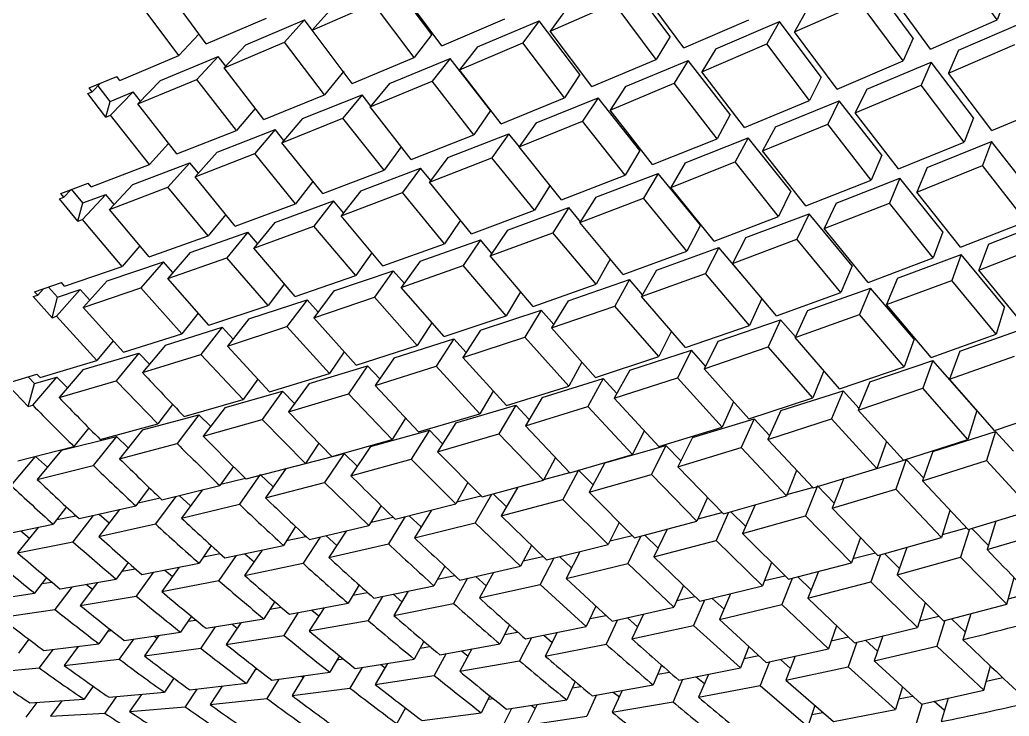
# Model space of a CAD drawing. Extents: x 0 to 420, y 0 to 297.
# Drawn here: x 132.7566 to 133.1686, y 256.1616 to 256.4516 of the extents above; entities that cross this region are included whole.
import ezdxf

# ---------------------------------------------------------------- set-up
doc = ezdxf.new("R2010")
doc.units = 0
doc.layers.get('0').update_dxf_attribs({"linetype": 'CONTINUOUS'})

msp = doc.modelspace()

# ---------------------------------------------------------------- linework, layer by layer
at = {"color": 7}
for p, q in [((133.163574, 256.451508), (133.145782, 256.476135)), ((132.928223, 256.445374), (132.911728, 256.467407)), ((133.027466, 256.44455), (133.010376, 256.467468)), ((133.128616, 256.443939), (133.111206, 256.46756)), ((132.834229, 256.441528), (132.818237, 256.463318)), ((132.932281, 256.440704), (132.915436, 256.463501)), ((133.033142, 256.439911), (133.015686, 256.463531)), ((133.135925, 256.439392), (133.118134, 256.463684)), ((132.822754, 256.436646), (132.806717, 256.458191)), ((132.878296, 256.447235), (132.903931, 256.458405)), ((132.920807, 256.435852), (132.903931, 256.458405)), ((132.977524, 256.446838), (133.004181, 256.458466)), ((133.021667, 256.435028), (133.004181, 256.458466)), ((133.079224, 256.446503), (133.106598, 256.458557)), ((133.12442, 256.434418), (133.106598, 256.458557)), ((133.167145, 256.460785), (133.163574, 256.451508)), ((132.886703, 256.456482), (132.878296, 256.447235)), ((132.984329, 256.456116), (132.977524, 256.446838)), ((133.084427, 256.45578), (133.079224, 256.446503)), ((132.834229, 256.441528), (132.859344, 256.452301)), ((132.850677, 256.441071), (132.875214, 256.451538)), ((132.875214, 256.451538), (132.866821, 256.442261)), ((132.878403, 256.447296), (132.875214, 256.451538)), ((132.932281, 256.440704), (132.958557, 256.451935)), ((132.947205, 256.440277), (132.972855, 256.451172)), ((132.972855, 256.451172), (132.966034, 256.441925)), ((132.989853, 256.428833), (132.972855, 256.451172)), ((133.033142, 256.439911), (133.060242, 256.451599)), ((133.046448, 256.439484), (133.072937, 256.450806)), ((133.072937, 256.450806), (133.067719, 256.441528)), ((133.090363, 256.427704), (133.072937, 256.450806)), ((133.135925, 256.439392), (133.163574, 256.451508)), ((133.147583, 256.438873), (133.174591, 256.450623)), ((132.831207, 256.445618), (132.822754, 256.436646)), ((132.894989, 256.425079), (132.878296, 256.447235)), ((132.928223, 256.445374), (132.920807, 256.435852)), ((132.994873, 256.423798), (132.977524, 256.446838)), ((133.027466, 256.44455), (133.021667, 256.435028)), ((133.097, 256.422729), (133.079224, 256.446503)), ((132.841736, 256.431549), (132.866821, 256.442261)), ((132.850677, 256.441071), (132.841736, 256.431549)), ((132.883545, 256.420349), (132.866821, 256.442261)), ((132.939774, 256.430756), (132.966034, 256.441925)), ((132.947205, 256.440277), (132.939774, 256.430756)), ((132.983429, 256.419067), (132.966034, 256.441925)), ((133.040634, 256.429932), (133.067719, 256.441528)), ((133.085541, 256.417908), (133.067719, 256.441528)), ((133.128616, 256.443939), (133.12442, 256.434418)), ((133.143387, 256.429321), (133.171021, 256.441345)), ((132.798187, 256.426331), (132.822754, 256.436646)), ((132.815247, 256.426239), (132.839233, 256.436249)), ((132.839233, 256.436249), (132.830276, 256.426727)), ((132.842346, 256.43219), (132.839233, 256.436249)), ((133.046448, 256.439484), (133.040634, 256.429932)), ((133.147583, 256.438873), (133.143387, 256.429321)), ((132.894989, 256.425079), (132.920807, 256.435852)), ((132.910522, 256.425018), (132.93576, 256.435486)), ((132.93576, 256.435486), (132.928345, 256.425964)), ((132.952637, 256.413757), (132.93576, 256.435486)), ((132.994873, 256.423798), (133.021667, 256.435028)), ((133.00882, 256.423767), (133.034988, 256.434631)), ((133.034988, 256.434631), (133.029175, 256.42511)), ((133.052368, 256.412079), (133.034988, 256.434631)), ((133.097, 256.422729), (133.12442, 256.434418)), ((133.109314, 256.422638), (133.136108, 256.433929)), ((133.136108, 256.433929), (133.131912, 256.424408)), ((133.153748, 256.410736), (133.136108, 256.433929)), ((132.785507, 256.423187), (132.796951, 256.427979)), ((132.798187, 256.426331), (132.796951, 256.427979)), ((132.858215, 256.410065), (132.841736, 256.431549)), ((132.891541, 256.430115), (132.883545, 256.420349)), ((132.957031, 256.408295), (132.939774, 256.430756)), ((132.989853, 256.428833), (132.983429, 256.419067)), ((133.05838, 256.406677), (133.040634, 256.429932)), ((133.161377, 256.405426), (133.143387, 256.429321)), ((132.786728, 256.42157), (132.790192, 256.42514)), ((132.794174, 256.417603), (132.789169, 256.424072)), ((132.805695, 256.416504), (132.830276, 256.426727)), ((132.815247, 256.426239), (132.805695, 256.416504)), ((132.846802, 256.405487), (132.830276, 256.426727)), ((132.902527, 256.415283), (132.928345, 256.425964)), ((132.910522, 256.425018), (132.902527, 256.415283)), ((132.945618, 256.403717), (132.928345, 256.425964)), ((133.002411, 256.413971), (133.029175, 256.42511)), ((133.046967, 256.402039), (133.029175, 256.42511)), ((133.090363, 256.427704), (133.085541, 256.417908)), ((133.104523, 256.412811), (133.131912, 256.424408)), ((133.149933, 256.400665), (133.131912, 256.424408)), ((132.784866, 256.420807), (132.786728, 256.42157)), ((132.792419, 256.411041), (132.784866, 256.420807)), ((132.786728, 256.42157), (132.785507, 256.423187)), ((132.794174, 256.417603), (132.803833, 256.421539)), ((132.794296, 256.411804), (132.803833, 256.421539)), ((132.80687, 256.417664), (132.803833, 256.421539)), ((132.858215, 256.410065), (132.883545, 256.420349)), ((132.874344, 256.4104), (132.899124, 256.42038)), ((132.899124, 256.42038), (132.891113, 256.410614)), ((132.902832, 256.415649), (132.899124, 256.42038)), ((133.00882, 256.423767), (133.002411, 256.413971)), ((133.109314, 256.422638), (133.104523, 256.412811)), ((132.792419, 256.411041), (132.794174, 256.417603)), ((132.82196, 256.395691), (132.805695, 256.416504)), ((132.957031, 256.408295), (132.983429, 256.419067)), ((132.971619, 256.408661), (132.997421, 256.419098)), ((132.997421, 256.419098), (132.990997, 256.409302)), ((133.014755, 256.397095), (132.997421, 256.419098)), ((133.05838, 256.406677), (133.085541, 256.417908)), ((133.07135, 256.407013), (133.097885, 256.417877)), ((133.097885, 256.417877), (133.093079, 256.408081)), ((133.11554, 256.395172), (133.097885, 256.417877)), ((133.161377, 256.405426), (133.188995, 256.417114)), ((132.792419, 256.411041), (132.794296, 256.411804)), ((132.810577, 256.391266), (132.794296, 256.411804)), ((132.854645, 256.414642), (132.846802, 256.405487)), ((132.919632, 256.393433), (132.902527, 256.415283)), ((132.952637, 256.413757), (132.945618, 256.403717)), ((133.020111, 256.391296), (133.002411, 256.413971)), ((133.052368, 256.412079), (133.046967, 256.402039)), ((133.122543, 256.389435), (133.104523, 256.412811)), ((132.865753, 256.400391), (132.891113, 256.410614)), ((132.874344, 256.4104), (132.865753, 256.400391)), ((132.908264, 256.389008), (132.891113, 256.410614)), ((132.9646, 256.398621), (132.990997, 256.409302)), ((132.971619, 256.408661), (132.9646, 256.398621)), ((133.008728, 256.38681), (132.990997, 256.409302)), ((133.065948, 256.396942), (133.093079, 256.408081)), ((133.111145, 256.384827), (133.093079, 256.408081)), ((133.153748, 256.410736), (133.149933, 256.400665)), ((132.82196, 256.395691), (132.846802, 256.405487)), ((132.838715, 256.396393), (132.862991, 256.405884)), ((132.862991, 256.405884), (132.854401, 256.395905)), ((132.866608, 256.401367), (132.862991, 256.405884)), ((132.919632, 256.393433), (132.945618, 256.403717)), ((132.934845, 256.394196), (132.960266, 256.404144)), ((132.960266, 256.404144), (132.953232, 256.394104)), ((132.96463, 256.398651), (132.960266, 256.404144)), ((133.07135, 256.407013), (133.065948, 256.396942)), ((132.818481, 256.400085), (132.810577, 256.391266)), ((132.882721, 256.379242), (132.865753, 256.400391)), ((133.020111, 256.391296), (133.046967, 256.402039)), ((133.033722, 256.392029), (133.059967, 256.402405)), ((133.059967, 256.402405), (133.05455, 256.392365)), ((133.077637, 256.380249), (133.059967, 256.402405)), ((133.122543, 256.389435), (133.149933, 256.400665)), ((133.134521, 256.390076), (133.161285, 256.40094)), ((133.161285, 256.40094), (133.157501, 256.390869)), ((133.179108, 256.378143), (133.161285, 256.40094)), ((132.838715, 256.396393), (132.829559, 256.386169)), ((132.829559, 256.386169), (132.854401, 256.395905)), ((132.871399, 256.374969), (132.854401, 256.395905)), ((132.915466, 256.398712), (132.908264, 256.389008)), ((132.982208, 256.376556), (132.9646, 256.398621)), ((133.014755, 256.397095), (133.008728, 256.38681)), ((133.083984, 256.374084), (133.065948, 256.396942)), ((133.11554, 256.395172), (133.111145, 256.384827)), ((132.786316, 256.381958), (132.810577, 256.391266)), ((132.80365, 256.383026), (132.827393, 256.392029)), ((132.827393, 256.392029), (132.818237, 256.381805)), ((132.830963, 256.387695), (132.827393, 256.392029)), ((132.934845, 256.394196), (132.927231, 256.383942)), ((132.927231, 256.383942), (132.953232, 256.394104)), ((132.970886, 256.372223), (132.953232, 256.394104)), ((133.02771, 256.381714), (133.05455, 256.392365)), ((133.033722, 256.392029), (133.02771, 256.381714)), ((133.072617, 256.36969), (133.05455, 256.392365)), ((133.130112, 256.379761), (133.157501, 256.390869)), ((133.17572, 256.367554), (133.157501, 256.390869)), ((132.882721, 256.379242), (132.908264, 256.389008)), ((132.89856, 256.380371), (132.923523, 256.389832)), ((132.923523, 256.389832), (132.915924, 256.379578)), ((132.927765, 256.384644), (132.923523, 256.389832)), ((132.982208, 256.376556), (133.008728, 256.38681)), ((132.99649, 256.377686), (133.0224, 256.387604)), ((133.0224, 256.387604), (133.016357, 256.377319)), ((133.040039, 256.365997), (133.0224, 256.387604)), ((133.134521, 256.390076), (133.130112, 256.379761)), ((132.773712, 256.379211), (132.785034, 256.383514)), ((132.786316, 256.381958), (132.785034, 256.383514)), ((132.80365, 256.383026), (132.793945, 256.372589)), ((132.846313, 256.365692), (132.829559, 256.386169)), ((132.878647, 256.384247), (132.871399, 256.374969)), ((132.944763, 256.362488), (132.927231, 256.383942)), ((132.977509, 256.382751), (132.970886, 256.372223)), ((133.083984, 256.374084), (133.111145, 256.384827)), ((133.096619, 256.375183), (133.123138, 256.385559)), ((133.123138, 256.385559), (133.118744, 256.375214)), ((133.141022, 256.363281), (133.123138, 256.385559)), ((132.774963, 256.377686), (132.773712, 256.379211)), ((132.774963, 256.377686), (132.777832, 256.380768)), ((132.782837, 256.375305), (132.778076, 256.381012)), ((132.782669, 256.368408), (132.792389, 256.378845)), ((132.782837, 256.375305), (132.792389, 256.378845)), ((132.795883, 256.374664), (132.792389, 256.378845)), ((132.793945, 256.372589), (132.818237, 256.381805)), ((132.835022, 256.361603), (132.818237, 256.381805)), ((132.89856, 256.380371), (132.890366, 256.369873)), ((132.890366, 256.369873), (132.915924, 256.379578)), ((132.933472, 256.358337), (132.915924, 256.379578)), ((133.045715, 256.359436), (133.02771, 256.381714)), ((133.077637, 256.380249), (133.072617, 256.36969)), ((133.148376, 256.356812), (133.130112, 256.379761)), ((132.773132, 256.376984), (132.774963, 256.377686)), ((132.780792, 256.367706), (132.773132, 256.376984)), ((132.780792, 256.367706), (132.782837, 256.375305)), ((132.846313, 256.365692), (132.871399, 256.374969)), ((132.862778, 256.367188), (132.887268, 256.37616)), ((132.887268, 256.37616), (132.879089, 256.365692)), ((132.891418, 256.371216), (132.887268, 256.37616)), ((132.99649, 256.377686), (132.989868, 256.367157)), ((132.989868, 256.367157), (133.016357, 256.377319)), ((133.034424, 256.355225), (133.016357, 256.377319)), ((133.091583, 256.364594), (133.118744, 256.375214)), ((133.096619, 256.375183), (133.091583, 256.364594)), ((133.137024, 256.352448), (133.118744, 256.375214)), ((132.810486, 256.352814), (132.793945, 256.372589)), ((132.842346, 256.370483), (132.835022, 256.361603)), ((132.944763, 256.362488), (132.970886, 256.372223)), ((132.959656, 256.363983), (132.985184, 256.373413)), ((132.985184, 256.373413), (132.978577, 256.362915)), ((132.990112, 256.367493), (132.985184, 256.373413)), ((133.059021, 256.360931), (133.085281, 256.370819)), ((133.085281, 256.370819), (133.080261, 256.36026)), ((133.10321, 256.349091), (133.085281, 256.370819)), ((132.780792, 256.367706), (132.782669, 256.368408)), ((132.799225, 256.348877), (132.782669, 256.368408)), ((132.862778, 256.367188), (132.854004, 256.356506)), ((132.907745, 256.349091), (132.890366, 256.369873)), ((132.940063, 256.368164), (132.933472, 256.358337)), ((133.007843, 256.345459), (132.989868, 256.367157)), ((133.045715, 256.359436), (133.072617, 256.36969)), ((133.148376, 256.356812), (133.17572, 256.367554)), ((133.159988, 256.358185), (133.186707, 256.368561)), ((132.827545, 256.354706), (132.851547, 256.363159)), ((132.851547, 256.363159), (132.842773, 256.352478)), ((132.855591, 256.358429), (132.851547, 256.363159)), ((132.854004, 256.356506), (132.879089, 256.365692)), ((132.896484, 256.345123), (132.879089, 256.365692)), ((132.959656, 256.363983), (132.952423, 256.353241)), ((132.952423, 256.353241), (132.978577, 256.362915)), ((132.996582, 256.341431), (132.978577, 256.362915)), ((133.040039, 256.365997), (133.034424, 256.355225)), ((133.109894, 256.342194), (133.091583, 256.364594)), ((133.141022, 256.363281), (133.137024, 256.352448)), ((132.810486, 256.352814), (132.835022, 256.361603)), ((132.907745, 256.349091), (132.933472, 256.358337)), ((132.923279, 256.350983), (132.948395, 256.359924)), ((132.948395, 256.359924), (132.941193, 256.349182)), ((132.953186, 256.354309), (132.948395, 256.359924)), ((133.059021, 256.360931), (133.053406, 256.350128)), ((133.053406, 256.350128), (133.080261, 256.36026)), ((133.098587, 256.338013), (133.080261, 256.36026)), ((133.159988, 256.358185), (133.156006, 256.347351)), ((133.156006, 256.347351), (133.183304, 256.357941)), ((132.80658, 256.357452), (132.799225, 256.348877)), ((132.827545, 256.354706), (132.818207, 256.343811)), ((132.871216, 256.336395), (132.854004, 256.356506)), ((132.903168, 256.354492), (132.896484, 256.345123)), ((133.007843, 256.345459), (133.034424, 256.355225)), ((133.021759, 256.347351), (133.047729, 256.35675)), ((133.047729, 256.35675), (133.042114, 256.345978)), ((133.058334, 256.344177), (133.047729, 256.35675)), ((133.122177, 256.343994), (133.148682, 256.353882)), ((133.148682, 256.353882), (133.144684, 256.343048)), ((133.166748, 256.332062), (133.148682, 256.353882)), ((132.792908, 256.342896), (132.81636, 256.35083)), ((132.81636, 256.35083), (132.807037, 256.339935)), ((132.820343, 256.346283), (132.81636, 256.35083)), ((132.818207, 256.343811), (132.842773, 256.352478)), ((132.860046, 256.332611), (132.842773, 256.352478)), ((132.923279, 256.350983), (132.915466, 256.340027)), ((132.970337, 256.332184), (132.952423, 256.353241)), ((133.002472, 256.351868), (132.996582, 256.341431)), ((133.071686, 256.328278), (133.053406, 256.350128)), ((133.109894, 256.342194), (133.137024, 256.352448)), ((132.775238, 256.340637), (132.799225, 256.348877)), ((132.88739, 256.338654), (132.912064, 256.347076)), ((132.912064, 256.347076), (132.904282, 256.336121)), ((132.916733, 256.341766), (132.912064, 256.347076)), ((132.915466, 256.340027), (132.941193, 256.349182)), ((132.959137, 256.328339), (132.941193, 256.349182)), ((133.021759, 256.347351), (133.015533, 256.336334)), ((133.015533, 256.336334), (133.042114, 256.345978)), ((133.060455, 256.32431), (133.042114, 256.345978)), ((133.10321, 256.349091), (133.098587, 256.338013)), ((133.174438, 256.32486), (133.156006, 256.347351)), ((132.762756, 256.338318), (132.773956, 256.342133)), ((132.775238, 256.340637), (132.773956, 256.342133)), ((132.792908, 256.342896), (132.78302, 256.331818)), ((132.835266, 256.324402), (132.818207, 256.343811)), ((132.86676, 256.341553), (132.860046, 256.332611)), ((132.871216, 256.336395), (132.896484, 256.345123)), ((132.970337, 256.332184), (132.996582, 256.341431)), ((132.984894, 256.334473), (133.010529, 256.343384)), ((133.010529, 256.343384), (133.004333, 256.332367)), ((133.015976, 256.337067), (133.010529, 256.343384)), ((133.122177, 256.343994), (133.117554, 256.332947)), ((133.117554, 256.332947), (133.144684, 256.343048)), ((133.163162, 256.320709), (133.144684, 256.343048)), ((132.764038, 256.336884), (132.762756, 256.338318)), ((132.764038, 256.336884), (132.766418, 256.339539)), ((132.772339, 256.336121), (132.768585, 256.340271)), ((132.771881, 256.328125), (132.781769, 256.339203)), ((132.772339, 256.336121), (132.781769, 256.339203)), ((132.785721, 256.334808), (132.781769, 256.339203)), ((132.78302, 256.331818), (132.807037, 256.339935)), ((132.824097, 256.320801), (132.807037, 256.339935)), ((132.88739, 256.338654), (132.879013, 256.327515)), ((132.933289, 256.319641), (132.915466, 256.340027)), ((132.965149, 256.338257), (132.959137, 256.328339)), ((133.071686, 256.328278), (133.098587, 256.338013)), ((133.084625, 256.330505), (133.110901, 256.339874)), ((133.110901, 256.339874), (133.106308, 256.328827)), ((133.129059, 256.318604), (133.110901, 256.339874)), ((132.762207, 256.336273), (132.764038, 256.336884)), ((132.77002, 256.327515), (132.762207, 256.336273)), ((132.77002, 256.327515), (132.772339, 256.336121)), ((132.852005, 256.327057), (132.876221, 256.334961)), ((132.876221, 256.334961), (132.867859, 256.323792)), ((132.880798, 256.329865), (132.876221, 256.334961)), ((132.879013, 256.327515), (132.904282, 256.336121)), ((132.922119, 256.315979), (132.904282, 256.336121)), ((132.984894, 256.334473), (132.978088, 256.323242)), ((133.033844, 256.315094), (133.015533, 256.336334)), ((133.065674, 256.335571), (133.060455, 256.32431)), ((132.799835, 256.313141), (132.78302, 256.331818)), ((132.830841, 256.329346), (132.824097, 256.320801)), ((132.835266, 256.324402), (132.860046, 256.332611)), ((132.948471, 256.322296), (132.97374, 256.330688)), ((132.973724, 256.330688), (132.966919, 256.319458)), ((132.979004, 256.324738), (132.97374, 256.330688)), ((132.978088, 256.323242), (133.004333, 256.332367)), ((133.022659, 256.31131), (133.004333, 256.332367)), ((133.084625, 256.330505), (133.079437, 256.319214)), ((133.136093, 256.310974), (133.117554, 256.332947)), ((133.166748, 256.332062), (133.163162, 256.320709)), ((132.77002, 256.327515), (132.771881, 256.328125)), ((132.788727, 256.309723), (132.771881, 256.328125)), ((132.852005, 256.327057), (132.843079, 256.315704)), ((132.896683, 256.3078), (132.879013, 256.327515)), ((132.928207, 256.325378), (132.922119, 256.315979)), ((132.933289, 256.319641), (132.959137, 256.328339)), ((133.047424, 256.317719), (133.073425, 256.326599)), ((133.073425, 256.326599), (133.068222, 256.315308)), ((133.07959, 256.319519), (133.073425, 256.326599)), ((133.079437, 256.319214), (133.106308, 256.328827)), ((133.124863, 256.307037), (133.106308, 256.328827)), ((132.799835, 256.313141), (132.824097, 256.320801)), ((132.8172, 256.316132), (132.840912, 256.323517)), ((132.840912, 256.323517), (132.83197, 256.312164)), ((132.845413, 256.318634), (132.840912, 256.323517)), ((132.843079, 256.315704), (132.867859, 256.323792)), ((132.885559, 256.304321), (132.867859, 256.323792)), ((132.948471, 256.322296), (132.941071, 256.310883)), ((132.996368, 256.302643), (132.978088, 256.323242)), ((133.027985, 256.321838), (133.022659, 256.31131)), ((133.033844, 256.315094), (133.060455, 256.32431)), ((133.148026, 256.313507), (133.174469, 256.322876)), ((132.795486, 256.317902), (132.788727, 256.309723)), ((132.912506, 256.310822), (132.937363, 256.318695)), ((132.937363, 256.318695), (132.929962, 256.307281)), ((132.942505, 256.313049), (132.937363, 256.318695)), ((132.941071, 256.310883), (132.966919, 256.319458)), ((132.985229, 256.299042), (132.966919, 256.319458)), ((133.047424, 256.317719), (133.041626, 256.306244)), ((133.098007, 256.297852), (133.079437, 256.319214)), ((133.129059, 256.318604), (133.124863, 256.307037)), ((133.136093, 256.310974), (133.163162, 256.320709)), ((132.78299, 256.305939), (132.806152, 256.312775)), ((132.806152, 256.312775), (132.796661, 256.30127)), ((132.810608, 256.308105), (132.806152, 256.312775)), ((132.8172, 256.316132), (132.807709, 256.304626)), ((132.860596, 256.296692), (132.843079, 256.315704)), ((132.891724, 256.313263), (132.885559, 256.304321)), ((132.896683, 256.3078), (132.922119, 256.315979)), ((133.01059, 256.305664), (133.036285, 256.313995)), ((133.036285, 256.313995), (133.030472, 256.302521)), ((133.042221, 256.307373), (133.036285, 256.313995)), ((133.041626, 256.306244), (133.068222, 256.315308)), ((133.086823, 256.294128), (133.068222, 256.315308)), ((133.148026, 256.313507), (133.143829, 256.301971)), ((132.765045, 256.302582), (132.788727, 256.309723)), ((132.807709, 256.304626), (132.83197, 256.312164)), ((132.849548, 256.293427), (132.83197, 256.312164)), ((132.912506, 256.310822), (132.904541, 256.299225)), ((132.95929, 256.290924), (132.941071, 256.310883)), ((132.990662, 256.30899), (132.985229, 256.299042)), ((132.996368, 256.302643), (133.022659, 256.31131)), ((133.110596, 256.300781), (133.136826, 256.309631)), ((133.136826, 256.309631), (133.132629, 256.298096)), ((133.155182, 256.288849), (133.136826, 256.309631)), ((133.143829, 256.301971), (133.170883, 256.311554)), ((132.78299, 256.305939), (132.772949, 256.294281)), ((132.860596, 256.296692), (132.885559, 256.304321)), ((132.877045, 256.30011), (132.901443, 256.307434)), ((132.901443, 256.307434), (132.893463, 256.295837)), ((132.906494, 256.302063), (132.901443, 256.307434)), ((132.904541, 256.299225), (132.929962, 256.307281)), ((132.948196, 256.287537), (132.929962, 256.307281)), ((133.01059, 256.305664), (133.004181, 256.293976)), ((133.060211, 256.285461), (133.041626, 256.306244)), ((133.091415, 256.305359), (133.086823, 256.294128)), ((133.098007, 256.297852), (133.124863, 256.307037)), ((132.752686, 256.30072), (132.763733, 256.303986)), ((132.762695, 256.300171), (132.760071, 256.302887)), ((132.760132, 256.290588), (132.762695, 256.300171)), ((132.761963, 256.291107), (132.772003, 256.302795)), ((132.762695, 256.300171), (132.772003, 256.302795)), ((132.765045, 256.302582), (132.763733, 256.303986)), ((132.776428, 256.298279), (132.772003, 256.302795)), ((132.772949, 256.294281), (132.796661, 256.30127)), ((132.814041, 256.283264), (132.796661, 256.30127)), ((132.855713, 256.301941), (132.849548, 256.293427)), ((132.974152, 256.294312), (132.999481, 256.302124)), ((132.999481, 256.302124), (132.993103, 256.290466)), ((133.005249, 256.295898), (132.999481, 256.302124)), ((133.004181, 256.293976), (133.030472, 256.302521)), ((133.049103, 256.281952), (133.030472, 256.302521)), ((133.110596, 256.300781), (133.105804, 256.289032)), ((133.162567, 256.280518), (133.143829, 256.301971)), ((132.760132, 256.290588), (132.752182, 256.298828)), ((132.842117, 256.2901), (132.866028, 256.296875)), ((132.866028, 256.296875), (132.857498, 256.285126)), ((132.871002, 256.291748), (132.866028, 256.296875)), ((132.877045, 256.30011), (132.8685, 256.28833)), ((132.922638, 256.279968), (132.904541, 256.299225)), ((132.953735, 256.296936), (132.948196, 256.287537)), ((132.95929, 256.290924), (132.985229, 256.299042)), ((133.073471, 256.288818), (133.099457, 256.297119)), ((133.099457, 256.297119), (133.094666, 256.28537)), ((133.10611, 256.289734), (133.099457, 256.297119)), ((133.105804, 256.289032), (133.132629, 256.298096)), ((133.151398, 256.276825), (133.132629, 256.298096)), ((132.825058, 256.286346), (132.849548, 256.293427)), ((132.8685, 256.28833), (132.893463, 256.295837)), ((132.911621, 256.276794), (132.893463, 256.295837)), ((132.974152, 256.294312), (132.967163, 256.282471)), ((133.022781, 256.273834), (133.004181, 256.293976)), ((133.053864, 256.292511), (133.049103, 256.281952)), ((133.060211, 256.285461), (133.086823, 256.294128)), ((132.760132, 256.290588), (132.761963, 256.291107)), ((132.820221, 256.291382), (132.814041, 256.283264)), ((132.842117, 256.2901), (132.833008, 256.278168)), ((132.886475, 256.269775), (132.8685, 256.28833)), ((132.938141, 256.283722), (132.963104, 256.291016)), ((132.963104, 256.291016), (132.956116, 256.279144)), ((132.96875, 256.285095), (132.963104, 256.291016)), ((132.967163, 256.282471), (132.993103, 256.290466)), ((133.011719, 256.270508), (132.993103, 256.290466)), ((133.073471, 256.288818), (133.068085, 256.276855)), ((133.124619, 256.268158), (133.105804, 256.289032)), ((133.155182, 256.288849), (133.151398, 256.276825)), ((133.162567, 256.280518), (133.189529, 256.289734)), ((132.807739, 256.280853), (132.831161, 256.287109)), ((132.831161, 256.287109), (132.822052, 256.275177)), ((132.831161, 256.287109), (132.83609, 256.282196)), ((132.833008, 256.278168), (132.857498, 256.285126)), ((132.875519, 256.266785), (132.857498, 256.285126)), ((132.917206, 256.285675), (132.911621, 256.276794)), ((132.922638, 256.279968), (132.948196, 256.287537)), ((132.938141, 256.283722), (132.930573, 256.271698)), ((133.036682, 256.277557), (133.062378, 256.285339)), ((133.062378, 256.285339), (133.056992, 256.273407)), ((133.068817, 256.278442), (133.062378, 256.285339)), ((133.068085, 256.276855), (133.094666, 256.28537)), ((133.11351, 256.264679), (133.094666, 256.28537)), ((132.785309, 256.281586), (132.779129, 256.273865)), ((132.7901, 256.276764), (132.814041, 256.283264)), ((132.807739, 256.280853), (132.798096, 256.268799)), ((132.902618, 256.273895), (132.927155, 256.280609)), ((132.927155, 256.280609), (132.919586, 256.268585)), ((132.932678, 256.275024), (132.927155, 256.280609)), ((132.985718, 256.26297), (132.967163, 256.282471)), ((133.016602, 256.280457), (133.011719, 256.270508)), ((133.022781, 256.273834), (133.049103, 256.281952)), ((133.136841, 256.27182), (133.162994, 256.280121)), ((133.162994, 256.280121), (133.159241, 256.268097)), ((133.170441, 256.271912), (133.162994, 256.280121)), ((132.774002, 256.272369), (132.79686, 256.278046)), ((132.79686, 256.278046), (132.787201, 256.265991)), ((132.79686, 256.278046), (132.801758, 256.273346)), ((132.886475, 256.269775), (132.911621, 256.276794)), ((132.930573, 256.271698), (132.956116, 256.279144)), ((132.974716, 256.259888), (132.956116, 256.279144)), ((133.036682, 256.277557), (133.030701, 256.265442)), ((133.086945, 256.256592), (133.068085, 256.276855)), ((133.117538, 256.27594), (133.11351, 256.264679)), ((133.124619, 256.268158), (133.151398, 256.276825)), ((132.755737, 256.267914), (132.779129, 256.273865)), ((132.774002, 256.272369), (132.763824, 256.260162)), ((132.798096, 256.268799), (132.822052, 256.275177)), ((132.881134, 256.275238), (132.875519, 256.266785)), ((132.902618, 256.273895), (132.894485, 256.261719)), ((132.949097, 256.252899), (132.930573, 256.271698)), ((133.000244, 256.26709), (133.025635, 256.274323)), ((133.025635, 256.274323), (133.019653, 256.262207)), ((133.031891, 256.267853), (133.025635, 256.274323)), ((133.030701, 256.265442), (133.056992, 256.273407)), ((133.075897, 256.253326), (133.056992, 256.273407)), ((133.136841, 256.27182), (133.132477, 256.259583)), ((132.75296, 256.257568), (132.763168, 256.269775)), ((132.763168, 256.269775), (132.768051, 256.265228)), ((132.875519, 256.266815), (132.891678, 256.270996)), ((132.891678, 256.270996), (132.883545, 256.25882)), ((132.891678, 256.270996), (132.897125, 256.265656)), ((132.894485, 256.261719), (132.919586, 256.268585)), ((132.938141, 256.25), (132.919586, 256.268585)), ((132.979706, 256.269226), (132.974716, 256.259888)), ((132.985718, 256.26297), (133.011719, 256.270508)), ((133.113495, 256.264679), (133.125763, 256.268402)), ((133.125763, 256.268402), (133.121399, 256.256165)), ((133.132935, 256.260773), (133.125763, 256.268402)), ((133.132477, 256.259583), (133.159241, 256.268097)), ((133.178177, 256.247345), (133.159241, 256.268097)), ((132.763824, 256.260162), (132.787201, 256.265991)), ((132.845566, 256.265564), (132.839935, 256.257568)), ((132.850861, 256.260345), (132.875519, 256.266785)), ((132.867584, 256.264832), (132.858887, 256.252502)), ((132.989288, 256.264069), (132.982727, 256.25177)), ((132.995392, 256.257935), (132.989288, 256.264069)), ((133.000244, 256.26709), (132.993683, 256.254791)), ((133.049591, 256.245789), (133.030701, 256.265442)), ((133.080109, 256.263855), (133.075897, 256.253326)), ((133.086945, 256.256592), (133.11351, 256.264679)), ((132.840363, 256.25824), (132.850525, 256.260651)), ((132.85672, 256.262146), (132.848022, 256.249817)), ((132.85672, 256.262146), (132.862122, 256.25705)), ((132.949097, 256.252899), (132.974716, 256.259888)), ((132.974854, 256.260162), (132.985626, 256.263062)), ((132.993683, 256.254791), (133.019653, 256.262207)), ((133.038605, 256.242767), (133.019653, 256.262207)), ((133.099838, 256.260651), (133.094879, 256.24823)), ((133.15152, 256.239258), (133.132477, 256.259583)), ((132.810516, 256.256714), (132.804901, 256.249146)), ((132.815765, 256.251709), (132.839935, 256.257568)), ((132.83252, 256.255737), (132.823883, 256.24408)), ((132.858887, 256.252502), (132.883545, 256.25882)), ((132.883545, 256.25882), (132.902008, 256.240936)), ((132.943192, 256.25882), (132.938141, 256.25)), ((132.963974, 256.256897), (132.957108, 256.244934)), ((133.07608, 256.253815), (133.0867, 256.256836)), ((133.088821, 256.257446), (133.083862, 256.245056)), ((133.095734, 256.250336), (133.088821, 256.257446)), ((133.094879, 256.24823), (133.121399, 256.256165)), ((133.140472, 256.236023), (133.121399, 256.256165)), ((132.805847, 256.250427), (132.814972, 256.252441)), ((132.821564, 256.253082), (132.813065, 256.241608)), ((132.822998, 256.253418), (132.827667, 256.249176)), ((132.938599, 256.250885), (132.948593, 256.253357)), ((132.952972, 256.253937), (132.946198, 256.242126)), ((132.953796, 256.25415), (132.959335, 256.248779)), ((132.957108, 256.244934), (132.982727, 256.25177)), ((132.982727, 256.25177), (133.001663, 256.233002)), ((133.012604, 256.235809), (132.993683, 256.254791)), ((133.042969, 256.252625), (133.038605, 256.242767)), ((133.049591, 256.245789), (133.075897, 256.253326)), ((132.776031, 256.248688), (132.770462, 256.241516)), ((132.781281, 256.243835), (132.804901, 256.249146)), ((132.798126, 256.247589), (132.789429, 256.23645)), ((132.823883, 256.24408), (132.848022, 256.249817)), ((132.907089, 256.249237), (132.902008, 256.240936)), ((132.912903, 256.243622), (132.938141, 256.25)), ((132.928055, 256.247406), (132.920975, 256.23587)), ((133.052765, 256.246674), (133.058899, 256.240601)), ((133.06282, 256.249542), (133.057571, 256.237671)), ((133.113983, 256.228516), (133.094879, 256.24823)), ((133.143982, 256.247253), (133.140472, 256.236023)), ((133.15152, 256.239258), (133.178177, 256.247345)), ((132.771957, 256.243469), (132.779938, 256.245056)), ((132.787201, 256.245148), (132.778687, 256.234192)), ((132.789703, 256.245697), (132.793823, 256.242065)), ((132.902893, 256.242401), (132.911957, 256.244507)), ((132.917099, 256.244659), (132.910141, 256.233276)), ((132.918701, 256.245056), (132.923767, 256.240356)), ((132.957108, 256.244934), (132.975983, 256.226624)), ((133.012604, 256.235809), (133.038605, 256.242767)), ((133.039047, 256.243805), (133.048981, 256.246399)), ((133.051788, 256.246399), (133.046631, 256.234711)), ((133.057571, 256.237671), (133.083862, 256.245056)), ((133.103012, 256.225494), (133.083862, 256.245056)), ((133.163116, 256.242737), (133.159454, 256.230927)), ((132.747406, 256.236786), (132.770462, 256.241516)), ((132.764252, 256.240204), (132.755615, 256.229614)), ((132.75708, 256.238739), (132.760651, 256.235748)), ((132.789429, 256.23645), (132.813065, 256.241608)), ((132.87146, 256.240509), (132.866364, 256.232697)), ((132.877197, 256.235107), (132.902008, 256.240936)), ((132.892548, 256.238678), (132.885345, 256.2276)), ((132.920975, 256.23587), (132.946198, 256.242126)), ((132.946198, 256.242126), (132.965118, 256.22403)), ((133.006134, 256.242249), (133.001663, 256.233002)), ((133.026184, 256.23938), (133.02063, 256.227905)), ((133.140808, 256.237183), (133.150818, 256.23999)), ((133.152054, 256.23941), (133.148422, 256.227753)), ((133.159988, 256.232635), (133.153076, 256.239716)), ((132.867706, 256.234772), (132.875763, 256.23645)), ((132.881653, 256.236145), (132.874573, 256.22522)), ((132.884216, 256.236725), (132.888672, 256.232697)), ((133.002411, 256.234589), (133.011551, 256.236816)), ((133.015198, 256.236481), (133.00975, 256.225159)), ((133.016876, 256.236908), (133.022446, 256.231598)), ((133.02063, 256.227905), (133.046631, 256.234711)), ((133.046631, 256.234711), (133.065857, 256.21579)), ((133.057571, 256.237671), (133.076767, 256.218567)), ((133.10672, 256.235962), (133.103012, 256.225494)), ((133.113983, 256.228516), (133.140472, 256.236023)), ((132.755615, 256.229614), (132.778687, 256.234192)), ((132.836334, 256.232605), (132.831268, 256.22522)), ((132.842041, 256.227448), (132.866364, 256.232697)), ((132.857513, 256.230743), (132.85022, 256.220154)), ((132.885345, 256.2276), (132.910141, 256.233276)), ((132.969635, 256.232697), (132.965118, 256.22403)), ((132.975983, 256.226624), (133.001663, 256.233002)), ((133.126038, 256.231873), (133.121979, 256.220428)), ((132.833099, 256.227936), (132.839996, 256.229248)), ((132.846664, 256.228424), (132.839508, 256.218018)), ((132.850281, 256.229187), (132.854156, 256.22583)), ((132.966217, 256.226196), (132.974472, 256.228058)), ((132.978943, 256.227325), (132.973267, 256.216431)), ((132.981445, 256.227936), (132.98642, 256.223358)), ((132.989868, 256.230011), (132.984085, 256.218964)), ((133.02063, 256.227905), (133.039856, 256.209442)), ((133.103577, 256.227173), (133.1129, 256.229614)), ((133.115021, 256.22879), (133.111038, 256.217468)), ((133.116653, 256.229248), (133.122925, 256.223053)), ((133.121979, 256.220428), (133.148422, 256.227753)), ((133.167679, 256.20816), (133.148422, 256.227753)), ((132.801743, 256.225525), (132.796722, 256.218597)), ((132.799133, 256.221954), (132.804718, 256.2229)), ((132.807434, 256.220581), (132.831268, 256.22522)), ((132.822968, 256.223572), (132.815674, 256.213501)), ((132.817017, 256.222412), (132.820221, 256.219757)), ((132.85022, 256.220154), (132.874573, 256.22522)), ((132.933563, 256.22403), (132.928986, 256.215912)), ((132.939804, 256.218262), (132.965118, 256.22403)), ((132.984085, 256.218964), (133.00975, 256.225159)), ((133.00975, 256.225159), (133.029007, 256.206909)), ((133.069687, 256.225555), (133.065857, 256.21579)), ((133.076767, 256.218567), (133.103012, 256.225494)), ((132.7677, 256.219299), (132.762772, 256.212799)), ((132.773422, 256.214539), (132.796722, 256.218597)), ((132.812164, 256.221466), (132.805038, 256.211609)), ((132.815674, 256.213501), (132.839508, 256.218018)), ((132.930527, 256.218658), (132.937744, 256.220123)), ((132.943054, 256.218994), (132.937195, 256.208527)), ((132.946487, 256.219757), (132.950836, 256.215912)), ((132.953918, 256.221436), (132.947968, 256.210815)), ((132.984085, 256.218964), (133.003326, 256.201172)), ((133.066711, 256.218018), (133.075226, 256.220062)), ((133.078247, 256.218933), (133.073929, 256.208008)), ((133.080566, 256.219543), (133.086212, 256.214203)), ((133.089188, 256.221802), (133.084824, 256.210724)), ((133.121979, 256.220428), (133.141327, 256.201233)), ((133.167679, 256.20816), (133.170654, 256.21933)), ((132.765808, 256.216827), (132.769928, 256.217407)), ((132.778198, 256.215332), (132.771149, 256.206055)), ((132.78894, 256.217194), (132.781738, 256.207703)), ((132.784424, 256.2164), (132.786896, 256.214478)), ((132.897903, 256.216217), (132.893341, 256.208588)), ((132.904083, 256.210724), (132.928986, 256.215912)), ((132.918396, 256.213654), (132.912308, 256.203522)), ((132.947968, 256.210815), (132.973267, 256.216431)), ((132.973267, 256.216431), (132.992523, 256.198883)), ((133.032959, 256.216003), (133.029007, 256.206909)), ((133.039856, 256.209442), (133.065857, 256.21579)), ((133.084824, 256.210724), (133.111038, 256.217468)), ((133.111038, 256.217468), (133.130402, 256.198486)), ((132.740051, 256.20932), (132.762772, 256.212799)), ((132.781738, 256.207703), (132.805038, 256.211609)), ((132.89534, 256.211975), (132.901398, 256.213074)), ((132.907578, 256.211426), (132.901611, 256.201477)), ((132.912079, 256.212341), (132.915756, 256.209229)), ((133.030182, 256.209717), (133.037796, 256.211365)), ((133.041733, 256.2099), (133.03717, 256.199371)), ((133.044891, 256.210632), (133.049866, 256.206116)), ((133.052612, 256.212524), (133.047974, 256.201843)), ((133.084824, 256.210724), (133.104248, 256.192169)), ((133.168243, 256.210419), (133.177155, 256.212738)), ((132.748413, 256.202728), (132.771149, 256.206055)), ((132.862732, 256.209259), (132.858185, 256.202118)), ((132.860718, 256.206146), (132.865463, 256.206909)), ((132.868866, 256.20401), (132.893341, 256.208588)), ((132.883286, 256.206665), (132.877151, 256.197052)), ((132.87825, 256.205719), (132.88118, 256.203339)), ((132.912308, 256.203522), (132.937195, 256.208527)), ((132.996552, 256.207367), (132.992523, 256.198883)), ((133.003326, 256.201172), (133.029007, 256.206909)), ((133.047974, 256.201843), (133.073929, 256.208008)), ((133.073929, 256.208008), (133.093414, 256.189667)), ((133.133606, 256.208832), (133.130402, 256.198486)), ((133.141327, 256.201233), (133.167679, 256.20816)), ((132.828064, 256.203186), (132.823563, 256.196503)), ((132.82666, 256.201172), (132.829926, 256.201599)), ((132.834183, 256.198151), (132.858185, 256.202118)), ((132.872528, 256.204681), (132.866516, 256.195221)), ((132.877151, 256.197052), (132.901611, 256.201477)), ((132.994095, 256.20224), (133.000687, 256.203552)), ((133.005524, 256.20166), (133.000732, 256.191559)), ((133.009628, 256.202545), (133.013901, 256.198792)), ((133.016357, 256.204041), (133.011505, 256.193787)), ((133.047974, 256.201843), (133.06749, 256.183929)), ((133.131256, 256.201263), (133.139313, 256.203186)), ((133.141785, 256.201355), (133.138504, 256.190735)), ((133.144623, 256.202087), (133.150391, 256.196594)), ((133.15271, 256.204193), (133.149384, 256.19342)), ((132.79393, 256.197937), (132.78952, 256.191711)), ((132.793274, 256.197021), (132.79483, 256.197205)), ((132.837952, 256.198761), (132.83197, 256.18985)), ((132.848663, 256.2005), (132.842529, 256.191406)), ((132.845078, 256.19989), (132.847168, 256.198273)), ((132.96051, 256.199615), (132.956451, 256.191681)), ((132.967163, 256.193756), (132.992523, 256.198883)), ((133.011505, 256.193787), (133.03717, 256.199371)), ((133.03717, 256.199371), (133.056702, 256.181671)), ((133.096756, 256.199249), (133.093414, 256.189667)), ((133.104248, 256.192169), (133.130402, 256.198486)), ((132.760376, 256.193573), (132.756073, 256.187805)), ((132.803894, 256.193634), (132.797974, 256.185333)), ((132.800079, 256.193115), (132.823563, 256.196503)), ((132.814529, 256.19516), (132.808472, 256.186646)), ((132.812622, 256.194885), (132.813751, 256.194031)), ((132.842529, 256.191406), (132.866516, 256.195221)), ((132.95845, 256.195648), (132.963867, 256.196594)), ((132.969666, 256.194244), (132.964722, 256.184631)), ((132.974838, 256.195251), (132.978363, 256.192291)), ((132.980423, 256.196381), (132.975418, 256.186615)), ((133.094543, 256.192993), (133.101715, 256.19455)), ((133.108795, 256.193237), (133.113831, 256.18866)), ((133.116028, 256.194977), (133.112381, 256.18457)), ((132.77037, 256.189392), (132.764603, 256.181641)), ((132.766571, 256.188934), (132.78952, 256.191711)), ((132.780945, 256.190643), (132.775055, 256.182709)), ((132.808472, 256.186646), (132.83197, 256.18985)), ((132.924866, 256.192719), (132.920807, 256.185333)), ((132.923309, 256.189941), (132.927399, 256.190552)), ((132.931473, 256.187164), (132.956451, 256.191681)), ((132.944885, 256.189545), (132.939789, 256.180267)), ((132.975418, 256.186615), (133.000732, 256.191559)), ((133.060165, 256.190582), (133.056702, 256.181671)), ((133.06749, 256.183929), (133.093414, 256.189667)), ((133.105133, 256.192383), (133.101563, 256.182129)), ((133.112381, 256.18457), (133.138504, 256.190735)), ((133.138504, 256.190735), (133.158081, 256.172333)), ((132.775055, 256.182709), (132.797974, 256.185333)), ((132.889679, 256.186737), (132.885651, 256.179871)), ((132.888672, 256.185089), (132.891266, 256.185425)), ((132.89624, 256.181427), (132.920807, 256.185333)), ((132.934174, 256.187622), (132.929153, 256.178528)), ((132.940582, 256.188751), (132.943298, 256.186584)), ((133.058197, 256.185577), (133.064331, 256.186768)), ((133.073349, 256.185181), (133.077606, 256.181488)), ((133.079559, 256.186554), (133.075684, 256.176605)), ((132.742249, 256.179626), (132.764603, 256.181641)), ((132.854965, 256.18161), (132.850983, 256.175262)), ((132.854614, 256.181091), (132.855499, 256.181183)), ((132.899109, 256.181885), (132.894073, 256.173279)), ((132.90976, 256.183533), (132.904617, 256.174774)), ((132.906921, 256.183075), (132.908722, 256.181732)), ((132.939789, 256.180267), (132.964722, 256.184631)), ((133.023865, 256.182831), (133.02034, 256.174561)), ((133.031036, 256.176575), (133.056702, 256.181671)), ((133.068756, 256.184204), (133.064926, 256.174408)), ((133.075684, 256.176605), (133.101563, 256.182129)), ((133.101563, 256.182129), (133.121277, 256.164368)), ((133.112381, 256.18457), (133.13205, 256.166626)), ((133.158081, 256.172333), (133.160797, 256.182495)), ((132.82077, 256.177399), (132.816864, 256.171509)), ((132.864487, 256.176941), (132.859467, 256.168915)), ((132.861511, 256.176575), (132.885651, 256.179871)), ((132.875076, 256.178375), (132.869949, 256.170166)), ((132.873932, 256.178223), (132.874664, 256.177673)), ((132.904617, 256.174774), (132.929153, 256.178528)), ((133.022247, 256.179077), (133.027191, 256.179901)), ((133.032623, 256.17688), (133.028625, 256.167542)), ((133.038315, 256.177979), (133.041748, 256.17511)), ((133.043365, 256.178986), (133.039307, 256.169495)), ((133.075684, 256.176605), (133.095444, 256.159302)), ((133.159058, 256.176147), (133.165955, 256.177643)), ((132.787109, 256.174072), (132.783325, 256.16864)), ((132.830353, 256.172882), (132.825424, 256.165436)), ((132.827332, 256.172577), (132.850983, 256.175262)), ((132.840881, 256.174072), (132.835846, 256.166412)), ((132.869949, 256.170166), (132.894073, 256.173279)), ((132.987915, 256.175995), (132.984344, 256.168335)), ((132.986694, 256.173431), (132.990311, 256.17395)), ((132.994995, 256.170074), (133.02034, 256.174561)), ((133.039307, 256.169495), (133.064926, 256.174408)), ((133.064926, 256.174408), (133.084747, 256.157318)), ((133.124146, 256.173767), (133.121277, 256.164368)), ((132.760727, 256.167175), (132.783325, 256.16864)), ((132.796738, 256.169678), (132.791962, 256.162842)), ((132.793732, 256.169434), (132.816864, 256.171509)), ((132.80722, 256.170593), (132.802307, 256.163544)), ((132.835846, 256.166412), (132.859467, 256.168915)), ((132.952332, 256.170044), (132.948761, 256.162964)), ((132.951599, 256.168671), (132.953705, 256.168915)), ((132.959335, 256.164459), (132.984344, 256.168335)), ((132.996826, 256.17041), (132.992706, 256.16156)), ((133.007507, 256.172241), (133.003296, 256.163239)), ((133.003754, 256.17157), (133.006287, 256.169586)), ((133.122589, 256.168762), (133.128403, 256.169891)), ((133.13205, 256.166626), (133.158081, 256.172333)), ((133.14325, 256.169037), (133.140244, 256.159302)), ((132.763672, 256.167328), (132.759109, 256.161102)), ((132.774109, 256.167999), (132.769379, 256.16156)), ((132.802307, 256.163544), (132.825424, 256.165436)), ((132.917175, 256.165039), (132.913605, 256.158478)), ((132.96138, 256.164764), (132.957184, 256.156433)), ((132.972015, 256.166382), (132.967728, 256.157867)), ((132.969727, 256.166016), (132.971268, 256.164856)), ((133.003296, 256.163239), (133.028625, 256.167542)), ((133.087738, 256.165955), (133.084747, 256.157318)), ((133.095444, 256.159302), (133.121277, 256.164368)), ((133.132446, 256.166718), (133.129501, 256.157135)), ((133.13739, 256.167755), (133.141724, 256.164001)), ((132.769379, 256.16156), (132.791962, 256.162842)), ((132.924133, 256.159729), (132.948761, 256.162964)), ((132.967728, 256.157867), (132.992706, 256.16156)), ((133.086426, 256.162262), (133.091064, 256.163055))]:
    msp.add_line(p, q, dxfattribs=at)
for centre, radius, start, end in [((133.846039, 257.272949), 1.419772, 223.001637, 224.018474), ((133.718903, 257.202698), 1.311499, 223.840425, 224.911289), ((133.697495, 257.205383), 1.308085, 224.340859, 225.406956), ((133.834869, 257.262054), 1.404193, 224.481219, 225.510625), ((133.812317, 257.263519), 1.399102, 224.945085, 225.971908), ((133.71109, 257.194824), 1.300414, 225.406915, 226.489842), ((133.689575, 257.197266), 1.296749, 225.903483, 226.982448), ((133.5952, 257.132416), 1.205003, 226.374439, 227.510955), ((133.951859, 257.319122), 1.495386, 225.000997, 225.990445), ((133.574661, 257.135834), 1.202708, 226.905704, 228.036633), ((133.82312, 257.25), 1.387339, 225.971854, 227.01414), ((133.800446, 257.251129), 1.381926, 226.434298, 227.474741), ((133.702866, 257.186096), 1.288417, 226.982407, 228.077437), ((133.681274, 257.188293), 1.284521, 227.475971, 228.567804), ((132.542557, 258.352112), 2.209044, 286.215556, 287.236813), ((133.59021, 257.126923), 1.197576, 228.036606, 229.184146), ((133.935547, 257.302124), 1.471815, 226.42255, 227.425878), ((133.569641, 257.130157), 1.195136, 228.562968, 229.705727), ((133.91156, 257.301788), 1.464428, 226.856117, 227.859472), ((134.62886, 257.639282), 2.035356, 223.784404, 224.880471), ((133.464783, 257.076385), 1.112927, 229.699826, 230.8928), ((133.484406, 257.072083), 1.113959, 229.138848, 230.338489), ((133.810867, 257.236725), 1.369292, 227.474686, 228.530156), ((133.788086, 257.237549), 1.363585, 227.93653, 228.990879), ((133.672668, 257.178436), 1.271452, 229.059154, 230.16391), ((133.694321, 257.176483), 1.27556, 228.567763, 229.674977), ((133.564423, 257.123962), 1.187041, 230.22799, 231.38232), ((133.585022, 257.12088), 1.189614, 229.705699, 230.864072), ((133.918732, 257.28363), 1.446832, 227.859404, 228.877129), ((133.462646, 257.073761), 1.109542, 231.447439, 232.650262), ((133.4823, 257.069519), 1.11063, 230.892786, 232.101511), ((133.894638, 257.282928), 1.4391, 228.294514, 229.312977), ((133.385529, 257.022125), 1.037931, 232.133763, 233.391707), ((133.775421, 257.22287), 1.344168, 229.452887, 230.52147), ((133.798248, 257.222351), 1.350142, 228.990838, 230.059804), ((132.673325, 258.102966), 1.967989, 283.998784, 285.119735), ((133.663849, 257.167786), 1.2576, 230.65388, 231.771613), ((133.685532, 257.166016), 1.2619, 230.163869, 231.283337), ((134.026001, 257.326172), 1.520372, 228.142747, 229.124409), ((134.416595, 257.505707), 1.824264, 226.001223, 227.197026), ((133.559082, 257.117218), 1.178451, 231.901318, 233.066999), ((133.579712, 257.114288), 1.181146, 231.382292, 232.551307), ((134.000473, 257.323761), 1.510392, 228.555277, 229.539371), ((133.46048, 257.070892), 1.105951, 233.199369, 234.411495), ((133.480133, 257.066711), 1.107091, 232.650249, 233.867539), ((133.90152, 257.263794), 1.420568, 229.312909, 230.345593), ((133.367462, 257.028442), 1.039465, 234.552511, 235.809225), ((133.386215, 257.023041), 1.039088, 233.972191, 235.236199), ((133.877396, 257.262726), 1.412526, 229.750369, 230.784501), ((133.297455, 256.983063), 0.976608, 235.352968, 236.661728), ((133.762512, 257.207062), 1.323772, 230.984475, 232.067593), ((133.78537, 257.206818), 1.329985, 230.521415, 231.604219), ((133.654877, 257.156281), 1.24303, 232.260969, 233.391748), ((133.676575, 257.154755), 1.247503, 231.771558, 232.903389), ((133.553696, 257.109985), 1.169404, 233.583471, 234.760285), ((133.57431, 257.107147), 1.172207, 233.066972, 234.246423), ((134.003738, 257.300262), 1.4862, 229.539302, 230.537425), ((133.458313, 257.06778), 1.102162, 234.95582, 236.17673), ((133.477936, 257.06369), 1.103349, 234.411481, 235.636872), ((133.97818, 257.297424), 1.47588, 229.956135, 230.957427), ((132.786072, 257.887756), 1.764388, 281.580481, 282.80318), ((133.368149, 257.02948), 1.040709, 236.382127, 237.644824), ((133.386902, 257.024078), 1.040317, 235.809238, 237.078506), ((133.884125, 257.242615), 1.393157, 230.784446, 231.832634)]:
    msp.add_arc(centre, radius, start, end, dxfattribs=at)

doc.saveas('drawing.dxf')
